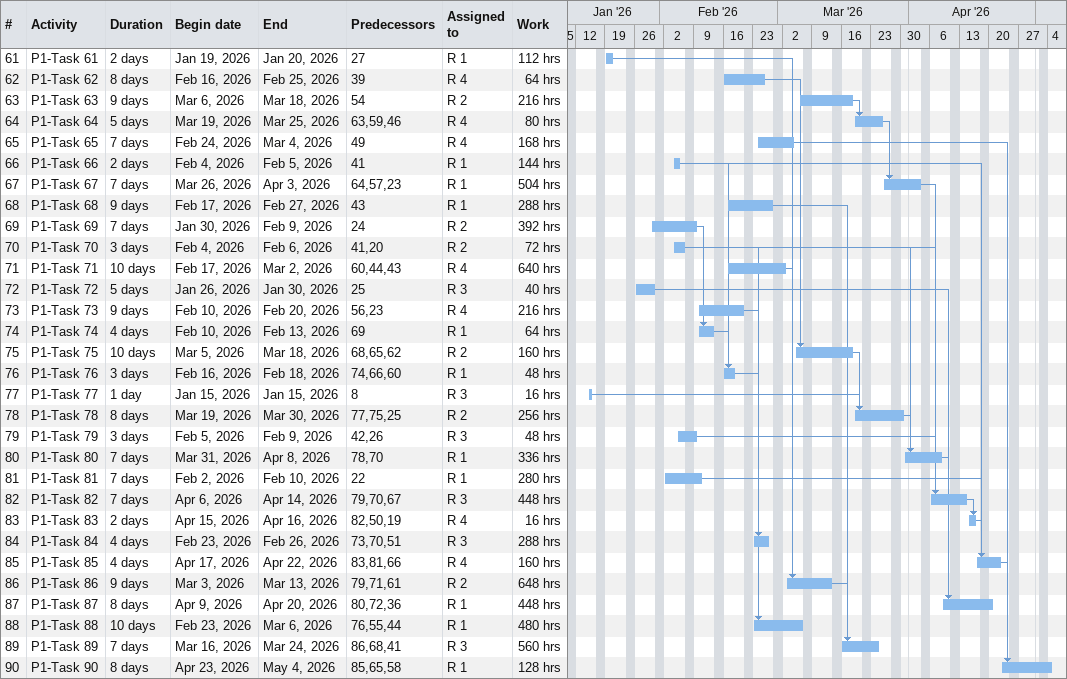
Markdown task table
| ID | Task | Duration | Start | Finish | Predecessors | Resources | Work (h) |
|---|---|---|---|---|---|---|---|
| 61 | P1-Task 61 | 2d | 2026-01-19 | 2026-01-20 | 27 | R 1 | 112 |
| 62 | P1-Task 62 | 8d | 2026-02-16 | 2026-02-25 | 39 | R 4 | 64 |
| 63 | P1-Task 63 | 9d | 2026-03-06 | 2026-03-18 | 54 | R 2 | 216 |
| 64 | P1-Task 64 | 5d | 2026-03-19 | 2026-03-25 | 63, 59, 46 | R 4 | 80 |
| 65 | P1-Task 65 | 7d | 2026-02-24 | 2026-03-04 | 49 | R 4 | 168 |
| 66 | P1-Task 66 | 2d | 2026-02-04 | 2026-02-05 | 41 | R 1 | 144 |
| 67 | P1-Task 67 | 7d | 2026-03-26 | 2026-04-03 | 64, 57, 23 | R 1 | 504 |
| 68 | P1-Task 68 | 9d | 2026-02-17 | 2026-02-27 | 43 | R 1 | 288 |
| 69 | P1-Task 69 | 7d | 2026-01-30 | 2026-02-09 | 24 | R 2 | 392 |
| 70 | P1-Task 70 | 3d | 2026-02-04 | 2026-02-06 | 41, 20 | R 2 | 72 |
| 71 | P1-Task 71 | 10d | 2026-02-17 | 2026-03-02 | 60, 44, 43 | R 4 | 640 |
| 72 | P1-Task 72 | 5d | 2026-01-26 | 2026-01-30 | 25 | R 3 | 40 |
| 73 | P1-Task 73 | 9d | 2026-02-10 | 2026-02-20 | 56, 23 | R 4 | 216 |
| 74 | P1-Task 74 | 4d | 2026-02-10 | 2026-02-13 | 69 | R 1 | 64 |
| 75 | P1-Task 75 | 10d | 2026-03-05 | 2026-03-18 | 68, 65, 62 | R 2 | 160 |
| 76 | P1-Task 76 | 3d | 2026-02-16 | 2026-02-18 | 74, 66, 60 | R 1 | 48 |
| 77 | P1-Task 77 | 1d | 2026-01-15 | 2026-01-15 | 8 | R 3 | 16 |
| 78 | P1-Task 78 | 8d | 2026-03-19 | 2026-03-30 | 77, 75, 25 | R 2 | 256 |
| 79 | P1-Task 79 | 3d | 2026-02-05 | 2026-02-09 | 42, 26 | R 3 | 48 |
| 80 | P1-Task 80 | 7d | 2026-03-31 | 2026-04-08 | 78, 70 | R 1 | 336 |
| 81 | P1-Task 81 | 7d | 2026-02-02 | 2026-02-10 | 22 | R 1 | 280 |
| 82 | P1-Task 82 | 7d | 2026-04-06 | 2026-04-14 | 79, 70, 67 | R 3 | 448 |
| 83 | P1-Task 83 | 2d | 2026-04-15 | 2026-04-16 | 82, 50, 19 | R 4 | 16 |
| 84 | P1-Task 84 | 4d | 2026-02-23 | 2026-02-26 | 73, 70, 51 | R 3 | 288 |
| 85 | P1-Task 85 | 4d | 2026-04-17 | 2026-04-22 | 83, 81, 66 | R 4 | 160 |
| 86 | P1-Task 86 | 9d | 2026-03-03 | 2026-03-13 | 79, 71, 61 | R 2 | 648 |
| 87 | P1-Task 87 | 8d | 2026-04-09 | 2026-04-20 | 80, 72, 36 | R 1 | 448 |
| 88 | P1-Task 88 | 10d | 2026-02-23 | 2026-03-06 | 76, 55, 44 | R 1 | 480 |
| 89 | P1-Task 89 | 7d | 2026-03-16 | 2026-03-24 | 86, 68, 41 | R 3 | 560 |
| 90 | P1-Task 90 | 8d | 2026-04-23 | 2026-05-04 | 85, 65, 58 | R 1 | 128 |
